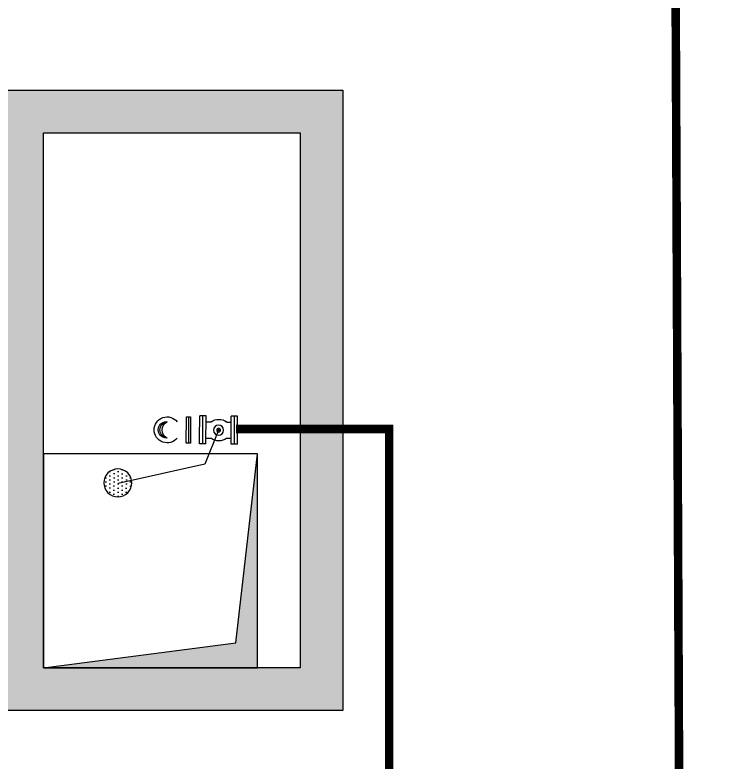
# Model space of a CAD drawing. Header units: millimetres. Extents: x -294625 to 2136527, y -251383 to 128331.
# Drawn here: x 1092541 to 1095859, y -80645 to -77152 of the extents above; entities that cross this region are included whole.
import ezdxf
from ezdxf.lldxf.tags import DXFTag

# ---------------------------------------------------------------- set-up
doc = ezdxf.new("R2010")
doc.units = ezdxf.units.MM
for name, color, linetype, lineweight in [('00-N-4-NUOC LANH', 4, 'NU-NUOC LANH', 40), ('N3-BODER', 1, 'Continuous', 25), ('N3-NOTE', 11, 'Continuous', 13)]:
    doc.layers.add(name, color=color, linetype=linetype, lineweight=lineweight)
doc.layers.add('TUONG', color=2, linetype='Continuous')
doc.layers.add('VALVES', color=8, linetype='Continuous')
doc.styles.add('P-VNTIMEH', font='vntimeh.shx', dxfattribs={"width": 0.75, "height": 300})
doc.styles.add('TXT', font='txt.shx')
tags = doc.linetypes.add('NU-NUOC LANH', pattern='A,0.6,-0.4,["CW",TXT,S=0.2,R=0,X=-0.25,Y=-0.1],-0.25', length=1.25).pattern_tags.tags
tags[6] = DXFTag(74, 10)
doc.dimstyles.new('N-NOTE', dxfattribs={"dimtxt": 200, "dimasz": 30, "dimexe": 50, "dimexo": 50, "dimgap": 100, "dimtad": 1, "dimdec": 0, "dimdsep": 46, "dimtxsty": 'P-VNTIMEH', "dimblk": 'OPEN30', "dimcen": 0, "dimse1": 1, "dimse2": 1, "dimclrd": 256, "dimclre": 7, "dimclrt": 256, "dimadec": 0, "dimazin": 0, "dimtfac": 1, "dimtdec": 0, "dimtix": 1, "dimtmove": 2, "dimatfit": 3, "dimldrblk": 'OPEN30', "dimfxl": 1, "dimtolj": 1, "dimtzin": 0, "dimarcsym": 0})

# ---------------------------------------------------------------- blocks, each defined once
blk = doc.blocks.new('PMBCB')
h = blk.add_hatch()
h.set_pattern_fill('BTCT2', color=8, scale=30, pattern_type=2)
h.set_pattern_definition([(50, (-27194.2, -11189.96), (215.17805, -18.8256), [22.5, -247.5]), (355, (-27194.2, -11189.96), (-41.6254, 225.6576), [18, -198]), (100.4514, (-27176.26, -11191.53), (173.5528, 206.8319), [19.122, -210.3426]), (46.1842, (-27194.2, -11129.96), (320.1723, -49.6557), [33.75, -371.25]), (96.6356, (-27167.5, -11134.1), (280.3988, 292.2354), [28.683, -315.514]), (351.1842, (-27194.2, -11129.96), (280.3986, 292.2356), [27, -297]), (21, (-27164.2, -11144.96), (179.0721, -120.7857), [22.5, -247.5]), (326, (-27164.2, -11144.96), (72.9946, 217.545), [18, -198]), (71.4514, (-27149.27, -11155.03), (252.0668, 96.7591), [19.122, -210.3426]), (37.5, (-27194.194, -11189.96), (3.64796, 99.86816), [0, -195.6, 0, -201, 0, -198.75]), (7.5, (-27194.19, -11189.96), (78.92086, 118.3235), [0, -114.6, 0, -191.1, 0, -75.75]), (327.5, (-27261.094, -11189.96), (160.14673, -6.76646), [0, -75, 0, -234, 0, -310.5]), (317.5, (-27291.1, -11189.96), (174.95585, 30.0315), [0, -97.5, 0, -155.4, 0, -220.5]), (45, (-27194.19, -11189.96), (-63.6396, 63.6396), []), (45, (-27194.19, -11168.96), (-63.6396, 63.6396), [])])
h.paths.add_polyline_path([(6600, 2700), (-2900, 2700), (-2900, -200), (6600, -200)])
h.paths.add_polyline_path([(5000, 2500), (5000, 0), (0, 0), (0, 2500)], flags=16)
h.paths.add_polyline_path([(5200, 2500), (6400, 2500), (6400, 0), (5200, 0)], flags=16)
h.paths.add_polyline_path([(-200, 2500), (-200, 0), (-2700, 0), (-2700, 2500)], flags=16)
h.paths.add_polyline_path([(5351, 389.3), (6075.7, 389.3), (6075.7, 539.3), (5351, 539.3)], flags=0)
h.paths.add_polyline_path([(5451.7, 547.4), (5986, 547.4), (5986, 775.9), (5451.7, 775.9)], flags=0)
h.paths.add_polyline_path([(4155.1, 389.3), (4879.8, 389.3), (4879.8, 539.3), (4155.1, 539.3)], flags=0)
h.paths.add_polyline_path([(4255.8, 547.4), (4790.1, 547.4), (4790.1, 775.9), (4255.8, 775.9)], flags=0)
h.paths.add_polyline_path([(-1032.1, 389.3), (-307.4, 389.3), (-307.4, 539.3), (-1032.1, 539.3)], flags=0)
h.paths.add_polyline_path([(-931.4, 547.4), (-397.1, 547.4), (-397.1, 775.9), (-931.4, 775.9)], flags=0)
h = blk.add_hatch(color=256)
h.dxf.hatch_style = 1
h.paths.add_polyline_path([(6200, 1000), (6099.4, 116.5), (5200, 0), (6200, 0)])
for points in [[(-200, 2700), (6600, 2700), (6600, -200), (-200, -200)], [(5200, 0), (5200, 2500)], [(5200, 2500), (6400, 2500), (6400, 0), (5200, 0)], [(5200, 0), (6099.4, 116.5), (6200, 1000)]]:
    blk.add_lwpolyline(points)
blk.add_lwpolyline([(5200, 0), (6200, 0), (6200, 1000), (5200, 1000)], close=True)
blk = doc.blocks.new('SDF')
at = {"color": 9}
for p, q in [((-49.6, 76.9), (-49.6, 47.5)), ((49.6, 76.9), (49.6, 47.5)), ((-49.6, -49.7), (-49.6, -76.9)), ((49.6, -49.7), (49.6, -76.9))]:
    blk.add_line(p, q, dxfattribs=at)
for centre, radius, start, end in [((14, -1.1), 79.7, 143.4445, 216.5555), ((-51.6, 47.5), 1.92, 323.4445, 360), ((51.6, 47.5), 1.92, 180, 216.5555), ((-14, -1.1), 79.7, 323.4445, 36.5555), ((-51.6, -49.7), 1.92, 360, 36.5555)]:
    blk.add_arc(centre, radius, start, end, dxfattribs=at)
at = {"color": 8}
blk.add_arc((51.6, -49.7), 1.92, 143.4445, 180, dxfattribs=at)
at = {"layer": 'VALVES', "linetype": 'Continuous'}
for p, q in [((-86, 76.9), (-86, 115.4)), ((49.5, 115.4), (-86, 115.4)), ((84.5, 96.2), (-86, 96.2)), ((-55, 115.4), (-55, 115.4)), ((84.5, 115.4), (49.5, 115.4)), ((55, 115.4), (55, 115.4)), ((84.5, 76.9), (84.5, 115.4)), ((84.5, 76.9), (-86, 76.9)), ((-86, -115.4), (-86, -76.9)), ((84.5, -76.9), (-86, -76.9)), ((84.5, -115.4), (84.5, -76.9)), ((84.5, -96.2), (-86, -96.2)), ((49.5, -115.4), (-86, -115.4)), ((-55, -115.4), (-55, -115.4)), ((84.5, -115.4), (49.5, -115.4)), ((55, -115.4), (55, -115.4))]:
    blk.add_line(p, q, dxfattribs=at)
for radius in [30.8, 11.5, 3.89]:
    blk.add_circle((0, 0), radius, dxfattribs=at)
blk = doc.blocks.new('DFSF')
h = blk.add_hatch()
h.set_pattern_fill('DOTS', color=32, scale=240, angle=360, style=0)
h.set_pattern_definition([(180.035544, (125224.551, 13453.436), (-7.4906933, -15.0046498), [0, -15])])
edge = h.paths.add_edge_path()
edge.add_arc((-193.7, -435.9), 50.9, -539.9645, -179.9645)
at = {"color": 3}
for p, q in [((-0.3, -69.2), (-124.5, -118.8)), ((-124.5, -118.8), (-195.7, -435.6))]:
    blk.add_line(p, q, dxfattribs=at)
blk.add_circle((-193.9, -436.4), 50.9, dxfattribs=at)
at = {"layer": 'TUONG', "color": 7, "ltscale": 1e-05}
blk.add_line((48.1, -179.5), (-47.9, -179.5), dxfattribs=at)
blk.add_lwpolyline([(48.1, -172), (-47.9, -172), (-47.9, -187), (48.1, -187)], close=True, dxfattribs=at)
for centre, radius, start, end in [((0.1, -256.9), 47.5, 129.1463, 50.8537), ((0.1, -259.1), 30.3, 175.922, 4.078), ((0, -241.9), 33.7, 206.6435, 333.3565), ((0.1, -252.9), 30.3, 187.746, 352.254)]:
    blk.add_arc(centre, radius, start, end, dxfattribs=at)
at = {"color": 8, "xscale": 0.599999999998603, "yscale": 0.599999999998603, "zscale": 0.599999999998603, "rotation": 180}
blk.add_blockref('SDF', (-0.2, -69.2), dxfattribs=at)
blk = doc.blocks.new('_Open30')
at = {"color": 0, "linetype": 'ByBlock', "lineweight": -2}
for p, q in [((-1, 0.268), (0, 0)), ((0, 0), (-1, -0.268)), ((0, 0), (-1, 0))]:
    blk.add_line(p, q, dxfattribs=at)

msp = doc.modelspace()

# ---------------------------------------------------------------- block references
msp.add_blockref('PMBCB', (1087473.7, -80204))

# ---------------------------------------------------------------- next in the draw order: linework, layer by layer
at = {"layer": '00-N-4-NUOC LANH', "ltscale": 1500, "const_width": 40}
for points in [[(1091213.2, -78186.7), (1091435.1, -78186.7), (1091435.1, -76051.9), (1095623.4, -76051.9), (1095657.4, -83761.2)], [(1094289.5, -83316.7), (1094289.5, -79087.5), (1093573.8, -79087.5)]]:
    msp.add_lwpolyline(points, dxfattribs=at)

# ---------------------------------------------------------------- next in the draw order: block references
at = {"layer": 'N3-BODER', "xscale": -1.28, "yscale": 1.28, "zscale": 1.28, "rotation": 269.8157715852763}
msp.add_blockref('DFSF', (1093581.1, -79093.2), dxfattribs=at)

# ---------------------------------------------------------------- next in the draw order: leaders
at = {"layer": 'N3-NOTE'}
msp.add_leader([(1085929.6, -80404), (1085929.6, -90992.5), (1109854.4, -90992.5)], dimstyle='N-NOTE', override={"dimasz": 300, "dimgap": 100, "dimtad": 0}, dxfattribs=at)

doc.saveas('drawing.dxf')
